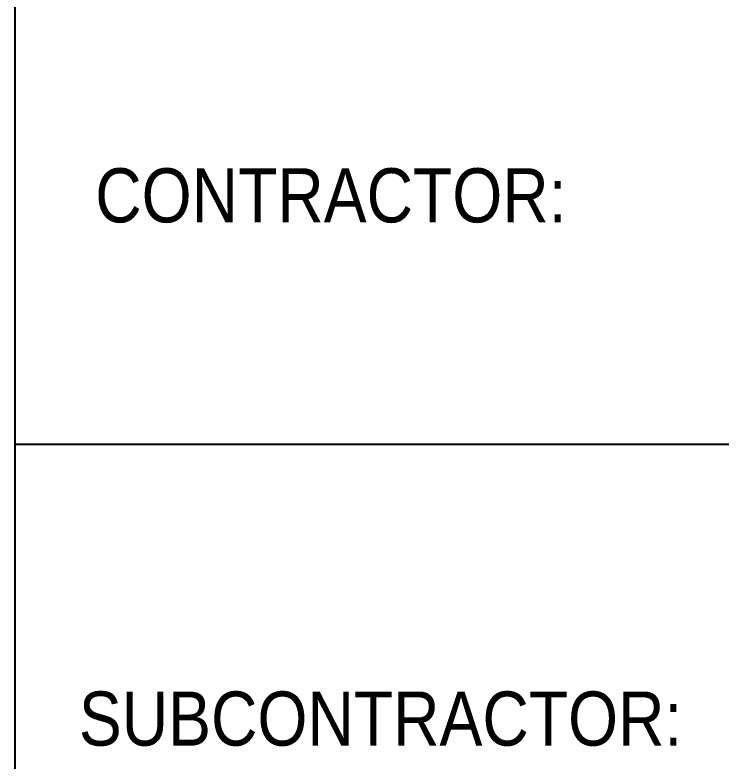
# Model space of a CAD drawing. Header units: millimetres. Extents: x 150000 to 150841, y 150000 to 150594.
# Drawn here: x 150703.9 to 150727.38, y 150076.73 to 150101.55 of the extents above; entities that cross this region are included whole.
import ezdxf

# ---------------------------------------------------------------- set-up
doc = ezdxf.new("R2010")
doc.units = ezdxf.units.MM
doc.linetypes.add('XKITLINE00', pattern=[0])
doc.styles.add('@ARIAL_UNICODE_MS', font='arial.ttf')

msp = doc.modelspace()

# ---------------------------------------------------------------- linework, layer by layer
at = {"color": 7, "linetype": 'XKITLINE00'}
for p, q in [((150703.895, 150574.605), (150703.895, 150019.674)), ((150703.906, 150019.642), (150703.906, 150574.58)), ((150822.962, 150087.261), (150703.906, 150087.261))]:
    msp.add_line(p, q, dxfattribs=at)

# ---------------------------------------------------------------- texts
at = {"color": 7, "style": '@ARIAL_UNICODE_MS', "width": 0.85}
for s, p in [('CONTRACTOR:', (150706.566, 150094.647)), ('SUBCONTRACTOR:', (150706.022, 150077.245))]:
    msp.add_text(s, height=1.8, dxfattribs=at).set_placement(p)

doc.saveas('drawing.dxf')
